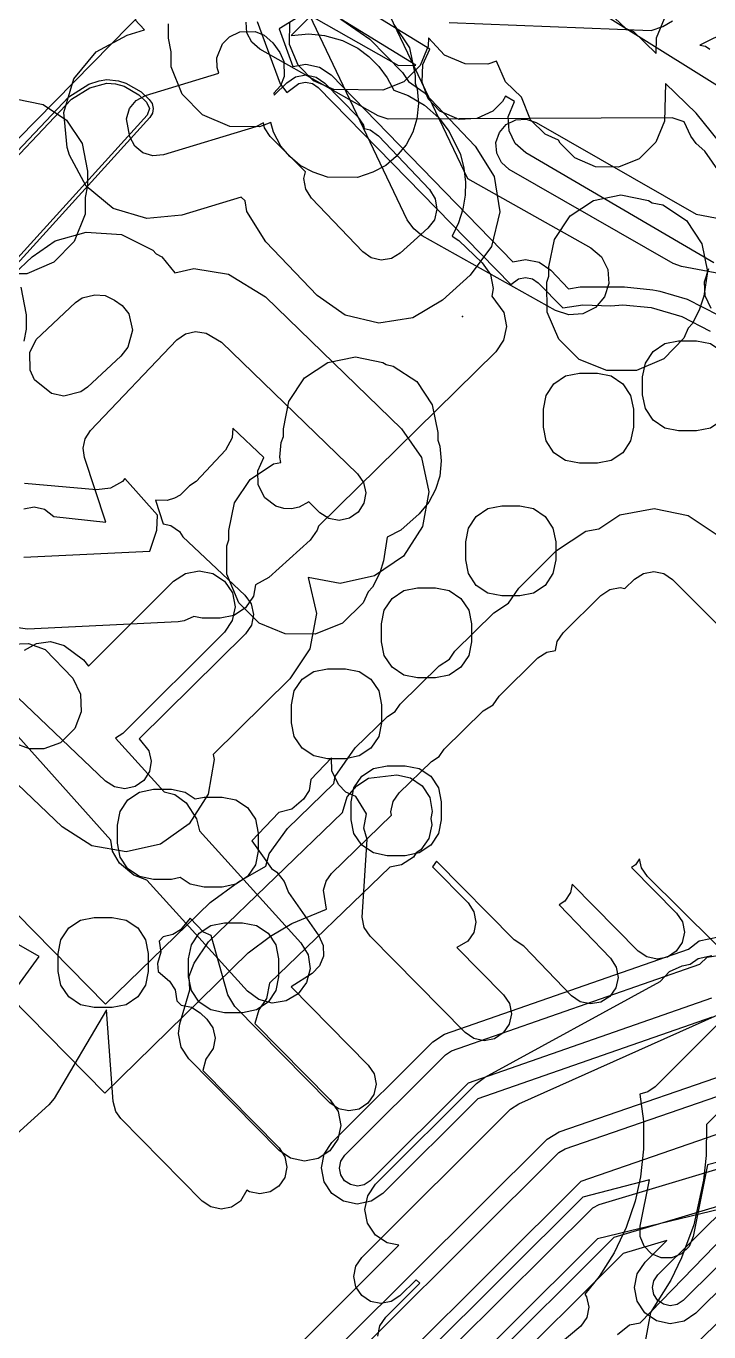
# Model space of a CAD drawing. Header units: metres. Extents: x -2677 to -840, y 169 to 1487.
# Drawn here: x -1653.4 to -1615.4, y 804.4 to 876.9 of the extents above; entities that cross this region are included whole.
import ezdxf

# ---------------------------------------------------------------- set-up
doc = ezdxf.new("R2010")
doc.units = ezdxf.units.M
doc.layers.add('AI_GREENING_EXCLUSIONS', color=1, linetype='Continuous')
doc.layers.add('AI_GREENING_REJECTED', color=6, linetype='Continuous')

msp = doc.modelspace()

# ---------------------------------------------------------------- linework, layer by layer
at = {"layer": 'AI_GREENING_EXCLUSIONS'}
for points in [[(-1635.543, 886.465), (-1608.755, 869.722)], [(-1653.799, 870.631), (-1639.38, 885.326)], [(-1632.468, 880.944), (-1639.307, 876.745), (-1638.534, 874.647), (-1637.817, 874.781), (-1637.053, 874.62), (-1636.41, 874.179), (-1626.316, 863.797), (-1625.615, 863.934), (-1624.849, 863.778), (-1624.201, 863.341), (-1623.229, 862.307), (-1622.579, 862.402), (-1620.124, 862.403), (-1618.541, 862.253), (-1618.349, 862.2), (-1618.152, 862.177), (-1616.644, 861.723), (-1614.89, 860.833)], [(-1634.931, 881.208), (-1628.844, 868.421), (-1621.992, 864.579), (-1621.399, 864.071), (-1621.045, 863.376), (-1620.985, 862.598), (-1621.226, 861.856), (-1621.733, 861.263), (-1622.429, 860.909), (-1623.207, 860.848), (-1623.949, 861.09), (-1631.355, 865.243), (-1631.818, 865.639), (-1632.183, 866.128), (-1638.543, 879.489)], [(-1615.149, 863.738), (-1625.605, 869.861), (-1626.188, 870.379), (-1626.529, 871.081), (-1626.575, 871.86), (-1626.229, 872.7), (-1626.724, 873.006), (-1626.891, 872.702), (-1627.431, 872.162), (-1628.313, 871.753), (-1629.299, 871.714), (-1630.375, 872.162), (-1631.022, 872.861), (-1631.363, 873.778), (-1631.324, 874.764), (-1630.939, 875.61), (-1636.184, 878.85), (-1638.627, 876.371), (-1637.648, 876.462), (-1636.773, 876.378), (-1635.775, 876.091), (-1634.939, 875.665), (-1634.312, 875.202), (-1633.761, 874.651), (-1633.299, 874.024), (-1632.939, 873.34), (-1632.13, 873.035), (-1631.226, 872.496), (-1630.439, 871.796), (-1629.849, 871.04), (-1629.236, 869.771), (-1629.039, 869.006), (-1628.953, 868.22), (-1628.97, 867.509), (-1629.096, 866.729), (-1629.331, 865.975), (-1629.689, 865.231), (-1629.328, 864.987), (-1628.026, 863.747), (-1627.568, 863.092), (-1627.404, 862.31), (-1627.486, 861.898), (-1626.817, 860.978), (-1626.671, 860.211), (-1626.83, 859.447), (-1627.269, 858.802), (-1637.118, 849.121), (-1637.183, 848.903), (-1637.578, 848.342), (-1639.87, 846.258), (-1640.609, 845.86), (-1640.733, 845.233), (-1641.167, 844.585), (-1641.816, 844.151), (-1642.581, 843.999), (-1643.581, 843.999), (-1644.044, 844.091), (-1644.579, 843.853), (-1644.911, 843.804), (-1653.28, 843.392), (-1654.052, 843.507)], [(-1638.907, 878.234), (-1632.665, 874.709), (-1631.717, 874.716), (-1637.838, 878.497)], [(-1611.03, 878.267), (-1615.934, 875.827), (-1615.622, 875.783), (-1615.383, 875.616)], [(-1635.865, 877.276), (-1634.255, 876.176), (-1632.44, 874.322), (-1632.111, 873.818), (-1631.247, 873.203), (-1628.413, 870.223), (-1627.357, 868.541), (-1627.04, 866.58), (-1627.511, 864.651), (-1628.697, 863.057), (-1630.236, 861.675), (-1631.876, 860.694), (-1633.765, 860.4), (-1635.625, 860.835), (-1637.187, 861.937), (-1640.032, 864.907), (-1641.095, 866.59), (-1641.192, 867.179), (-1641.401, 867.393), (-1644.711, 866.389), (-1646.652, 866.198), (-1648.519, 866.764), (-1650.027, 868.002), (-1650.947, 869.723), (-1651.077, 870.153), (-1651.269, 872.095), (-1650.702, 873.962), (-1649.464, 875.47), (-1647.744, 876.389), (-1646.775, 876.683), (-1647.324, 877.252)], [(-1632.921, 876.986), (-1632.053, 875.689), (-1631.749, 874.158), (-1631.749, 873.732), (-1631.628, 873.403), (-1631.555, 872.591), (-1631.644, 871.742), (-1631.876, 871), (-1632.248, 870.297), (-1632.792, 869.643), (-1633.371, 869.153), (-1634.089, 868.775), (-1634.957, 868.49), (-1636.618, 868.506), (-1637.413, 868.775), (-1638.127, 869.153), (-1638.71, 869.643), (-1639.207, 870.233), (-1639.618, 871), (-1639.77, 871.541), (-1640.385, 871.3), (-1642.046, 871.316), (-1642.046, 871.316), (-1643.555, 871.963), (-1644.678, 873.107), (-1645.298, 874.629), (-1645.298, 875.472), (-1645.447, 876.222), (-1645.447, 877.024)], [(-1614.245, 867.938), (-1615.657, 869.938), (-1616.141, 870.365), (-1616.429, 870.773), (-1616.812, 871.575), (-1617.468, 871.807), (-1633.236, 871.718), (-1633.792, 871.901), (-1640.382, 875.622), (-1640.825, 876.003), (-1641.089, 876.526), (-1641.133, 877.11)], [(-1640.522, 877.149), (-1639.243, 873.679), (-1638.881, 873.199), (-1638.212, 873.71), (-1637.829, 873.781), (-1637.447, 873.701), (-1637.125, 873.48), (-1626.432, 862.539), (-1626.003, 862.859), (-1625.619, 862.934), (-1625.236, 862.856), (-1624.912, 862.637), (-1623.541, 861.251), (-1622.434, 861.412), (-1620.875, 861.358), (-1620.218, 861.407), (-1618.635, 861.258), (-1616.932, 860.766), (-1615.36, 859.95)], [(-1614.425, 869.947), (-1616.132, 872.059), (-1617.847, 873.709), (-1617.902, 871.617), (-1618.372, 870.452), (-1619.294, 869.53), (-1620.459, 869.06), (-1621.728, 869.077), (-1622.879, 869.575), (-1623.689, 870.385), (-1623.778, 870.557), (-1624.521, 870.885), (-1625.331, 871.695), (-1625.846, 872.94), (-1626.731, 873.798), (-1627.23, 874.951), (-1627.7, 874.772), (-1628.969, 874.789), (-1630.12, 875.287), (-1631.008, 876.244), (-1631.022, 875.786), (-1631.476, 874.703), (-1632.382, 873.797), (-1632.382, 873.797), (-1633.535, 873.329), (-1636.261, 873.365), (-1637.401, 873.857), (-1638.25, 874.725), (-1638.718, 875.878), (-1638.704, 877.136)], [(-1629.863, 877.096), (-1618.643, 876.655), (-1617.984, 876.866), (-1617.458, 877.18)], [(-1620.972, 877.64), (-1620.047, 876.765), (-1619.629, 876.613), (-1618.361, 875.379), (-1618.341, 876.235), (-1617.888, 877.318)], [(-1653.939, 872.845), (-1652.408, 872.541), (-1651.111, 871.673), (-1650.243, 870.376), (-1649.939, 868.845), (-1649.939, 868.039), (-1650.07, 867.38), (-1650.07, 866.455), (-1650.69, 864.933), (-1651.813, 863.789), (-1653.322, 863.142), (-1654.146, 863.126)], [(-1610.833, 862.387), (-1616.946, 863.543), (-1617.413, 863.715), (-1626.515, 868.933), (-1626.956, 869.317), (-1627.217, 869.841), (-1627.257, 870.425), (-1627.07, 870.98), (-1626.686, 871.421), (-1626.162, 871.682), (-1625.578, 871.722), (-1625.023, 871.535), (-1616.141, 866.444), (-1612.737, 865.8)], [(-1655.08, 862.144), (-1653.024, 864.086), (-1651.742, 864.965), (-1650.011, 865.44), (-1648.064, 865.316), (-1646.313, 864.457), (-1646.124, 864.243), (-1645.816, 864.079), (-1645.088, 863.196), (-1644.033, 863.435), (-1642.11, 863.106), (-1640.064, 861.856), (-1632.509, 854.528), (-1631.401, 852.922), (-1630.991, 851.015), (-1631.343, 849.096), (-1632.402, 847.457), (-1634.008, 846.349), (-1635.915, 845.939), (-1637.681, 846.263), (-1637.222, 844.266), (-1637.595, 842.299), (-1638.709, 840.636), (-1642.972, 836.426), (-1642.91, 836.15), (-1643.245, 834.228), (-1644.29, 832.581), (-1645.885, 831.458), (-1647.789, 831.032), (-1649.711, 831.366), (-1651.359, 832.411), (-1655.508, 836.367)], [(-1615.297, 861.21), (-1615.637, 861.913), (-1615.682, 862.692), (-1615.425, 863.429)], [(-1653.655, 862.393), (-1653.351, 860.862), (-1653.351, 860.056), (-1653.482, 859.397)], [(-1653.488, 850.079), (-1652.913, 850.186), (-1652.34, 850.065), (-1651.807, 849.656), (-1648.926, 849.331), (-1650.109, 852.922), (-1650.184, 853.453), (-1650.066, 853.976), (-1649.773, 854.424), (-1644.989, 859.469), (-1644.511, 859.807), (-1643.94, 859.937), (-1643.363, 859.838), (-1642.501, 859.344), (-1634.946, 852.016), (-1634.614, 851.534), (-1634.491, 850.962), (-1634.597, 850.386), (-1634.914, 849.894), (-1635.396, 849.562), (-1635.968, 849.439), (-1636.544, 849.545), (-1637.035, 849.862), (-1637.656, 850.469), (-1638.189, 850.165), (-1638.607, 850.076), (-1639.034, 850.09), (-1639.491, 850.227), (-1640.103, 850.688), (-1640.471, 851.405), (-1640.485, 852.192), (-1640.142, 852.925), (-1641.868, 854.554), (-1641.917, 854.016), (-1642.282, 853.331), (-1643.917, 851.603), (-1644.287, 851.359), (-1644.804, 850.84), (-1645.111, 850.67), (-1645.512, 850.551), (-1646.175, 850.57), (-1645.74, 849.251), (-1645.319, 849.153), (-1644.843, 848.812), (-1644.658, 848.516), (-1641.199, 845.291), (-1640.851, 844.802), (-1640.722, 844.216), (-1640.834, 843.626), (-1641.168, 843.127), (-1647.068, 837.301), (-1646.537, 836.637), (-1646.409, 836.066), (-1646.51, 835.49), (-1646.823, 834.995), (-1647.302, 834.659), (-1647.873, 834.531), (-1648.449, 834.631), (-1648.944, 834.945), (-1657.059, 842.68)], [(-1653.476, 847.387), (-1646.491, 847.731), (-1646.094, 848.89), (-1646.049, 849.729), (-1647.871, 851.757), (-1647.993, 851.604), (-1648.677, 851.227), (-1649.452, 851.141), (-1653.439, 851.481)], [(-1653.872, 827.574), (-1648.941, 822.572), (-1643.135, 828.206), (-1641.556, 829.361), (-1640.044, 830.228), (-1639.846, 830.923), (-1638.832, 832.326), (-1636.266, 834.819), (-1636.184, 835.205), (-1635.077, 836.811), (-1633.283, 838.553), (-1632.853, 838.831), (-1632.579, 839.232), (-1630.41, 841.356), (-1629.84, 841.729), (-1629.534, 842.177), (-1627.376, 844.295), (-1626.555, 844.833), (-1625.986, 845.677), (-1623.888, 847.757), (-1622.261, 848.834), (-1621.551, 848.972), (-1620.37, 849.739), (-1618.47, 850.099), (-1616.575, 849.71), (-1614.969, 848.631)], [(-1656.365, 825.117), (-1648.984, 817.63), (-1641.02, 825.417), (-1639.778, 826.346), (-1638.592, 827.046), (-1636.672, 827.849), (-1636.84, 828.895), (-1636.697, 829.395), (-1636.393, 829.816), (-1633.057, 833.056), (-1633.092, 833.246), (-1632.97, 833.819), (-1632.638, 834.301), (-1630.845, 836.043), (-1630.409, 836.325), (-1630.13, 836.732), (-1627.961, 838.856), (-1627.414, 839.186), (-1627.083, 839.68), (-1624.925, 841.798), (-1624.435, 842.118), (-1623.95, 842.21), (-1623.849, 842.706), (-1623.522, 843.191), (-1621.424, 845.271), (-1620.936, 845.594), (-1620.362, 845.706), (-1620.092, 845.651), (-1619.553, 846.175), (-1619.067, 846.491), (-1618.496, 846.599), (-1617.928, 846.482), (-1617.446, 846.159), (-1611.093, 839.794)], [(-1653.453, 842.222), (-1652.774, 842.606), (-1651.999, 842.701), (-1651.247, 842.492), (-1650.174, 841.69), (-1649.887, 841.349), (-1645.16, 846.06), (-1644.51, 846.492), (-1643.745, 846.643), (-1642.98, 846.489), (-1642.332, 846.055), (-1641.899, 845.405), (-1641.748, 844.639), (-1641.902, 843.874), (-1642.337, 843.226), (-1647.978, 837.605), (-1648.381, 837.337), (-1645.688, 834.36), (-1645.086, 834.208), (-1644.459, 833.743), (-1643.883, 832.857), (-1643.72, 832.184), (-1638.097, 825.969), (-1637.696, 825.299), (-1637.583, 824.527), (-1637.773, 823.77), (-1638.238, 823.144), (-1638.908, 822.743), (-1639.68, 822.629), (-1640.437, 822.82), (-1641.063, 823.285), (-1646.649, 829.46), (-1647.377, 829.724), (-1648.165, 830.39), (-1648.566, 831.06), (-1648.657, 831.679), (-1654.445, 838.151)], [(-1613.248, 824.122), (-1618.845, 829.657), (-1619.175, 830.14), (-1619.281, 830.642), (-1619.506, 830.312), (-1619.73, 830.164), (-1617.226, 827.624), (-1616.904, 827.136), (-1616.794, 826.561), (-1616.913, 825.988), (-1617.241, 825.503), (-1617.73, 825.182), (-1618.305, 825.071), (-1618.878, 825.19), (-1619.363, 825.518), (-1623.018, 829.226), (-1623.112, 828.769), (-1623.441, 828.285), (-1623.749, 828.082), (-1620.892, 825.116), (-1620.576, 824.623), (-1620.473, 824.047), (-1620.598, 823.475), (-1620.932, 822.995), (-1621.425, 822.679), (-1622.001, 822.575), (-1622.573, 822.7), (-1623.053, 823.034), (-1625.708, 825.792), (-1626.252, 826.132), (-1630.561, 830.504), (-1630.775, 830.185), (-1628.803, 828.185), (-1628.481, 827.696), (-1628.371, 827.121), (-1628.489, 826.548), (-1628.818, 826.064), (-1629.426, 825.719), (-1626.833, 823.088), (-1626.511, 822.599), (-1626.401, 822.025), (-1626.519, 821.451), (-1626.848, 820.967), (-1627.337, 820.645), (-1627.912, 820.535), (-1628.485, 820.654), (-1628.969, 820.982), (-1634.253, 826.342), (-1634.575, 826.831), (-1634.685, 827.406), (-1634.405, 831.71), (-1634.603, 832.345), (-1634.449, 833.132), (-1635.039, 834.091), (-1635.605, 834.337), (-1636.003, 834.766), (-1636.369, 835.529), (-1636.385, 836.254), (-1637.543, 835.05), (-1637.639, 834.44), (-1637.955, 833.947), (-1638.602, 833.402), (-1639.319, 833.204), (-1640.819, 831.644), (-1639.732, 830.098), (-1639.437, 829.89), (-1639.028, 829.379), (-1638.788, 828.759), (-1637.096, 826.355), (-1636.859, 825.82), (-1636.845, 825.235), (-1637.056, 824.689), (-1637.459, 824.265), (-1638.632, 823.526), (-1634.351, 819.184), (-1634.029, 818.695), (-1633.919, 818.12), (-1634.038, 817.547), (-1634.366, 817.062), (-1634.855, 816.741), (-1635.43, 816.631), (-1636.003, 816.749), (-1636.487, 817.078), (-1641.771, 822.437), (-1642.147, 823.085), (-1643.072, 826.381), (-1643.493, 826.556), (-1644.239, 827.35), (-1644.772, 826.699), (-1645.201, 826.436), (-1645.745, 826.302), (-1645.961, 826.066), (-1645.864, 825.455), (-1646.058, 824.819), (-1646.027, 824.386), (-1645.392, 823.851), (-1645.08, 823.356), (-1644.987, 822.753), (-1644.748, 822.501), (-1644.176, 822.397), (-1643.685, 822.08), (-1643.318, 821.725), (-1642.987, 821.246), (-1642.863, 820.674), (-1642.968, 820.098), (-1643.374, 819.514), (-1643.538, 818.879), (-1639.3, 814.58), (-1638.978, 814.092), (-1638.868, 813.517), (-1638.986, 812.943), (-1639.315, 812.459), (-1639.804, 812.137), (-1640.379, 812.027), (-1640.952, 812.146), (-1641.091, 812.24), (-1641.449, 811.615), (-1641.938, 811.293), (-1642.513, 811.183), (-1643.086, 811.301), (-1643.57, 811.63), (-1648.091, 816.215), (-1648.364, 816.597), (-1648.519, 817.161), (-1648.883, 822.255), (-1651.802, 817.328), (-1652.086, 816.981), (-1657.698, 811.902)], [(-1656.707, 819.644), (-1652.628, 825.205), (-1654.793, 826.456)], [(-1615.255, 821.84), (-1628.26, 817.309), (-1633.543, 812.045), (-1634.193, 811.613), (-1634.958, 811.462), (-1635.723, 811.616), (-1636.371, 812.051), (-1636.804, 812.7), (-1636.955, 813.466), (-1636.801, 814.231), (-1636.366, 814.879), (-1630.76, 820.465), (-1630.111, 820.897), (-1616.571, 825.617), (-1615.974, 826.074), (-1614.894, 826.296)], [(-1594.021, 825.484), (-1631.57, 788.475)], [(-1638.919, 802.926), (-1632.648, 809.175), (-1633.305, 809.307), (-1633.953, 809.742), (-1634.385, 810.391), (-1634.536, 811.157), (-1634.383, 811.922), (-1633.948, 812.57), (-1628.346, 818.152), (-1627.894, 818.49), (-1618.134, 823.823), (-1617.62, 824.372), (-1616.909, 824.694), (-1616.479, 824.794), (-1616.026, 825.11), (-1615.263, 825.276)], [(-1615.277, 822.891), (-1628.804, 818.179), (-1634.249, 812.754), (-1634.574, 812.538), (-1634.957, 812.462), (-1635.339, 812.539), (-1635.663, 812.756), (-1635.879, 813.081), (-1635.955, 813.464), (-1635.878, 813.847), (-1635.661, 814.171), (-1630.055, 819.756), (-1629.73, 819.973), (-1615.935, 824.78), (-1615.533, 825.177), (-1614.579, 825.315)], [(-1611.121, 825.249), (-1618.414, 817.982), (-1618.83, 817.69), (-1619.257, 817.57), (-1619.071, 816.063), (-1619.061, 814.512), (-1619.23, 812.97), (-1619.53, 811.626), (-1620.031, 810.158), (-1620.698, 808.758), (-1621.524, 807.444), (-1622.32, 806.451), (-1622.222, 806.306), (-1622.105, 805.733), (-1622.216, 805.158), (-1622.539, 804.67), (-1623.907, 803.528)], [(-1633.821, 804.115), (-1633.706, 804.689), (-1633.38, 805.175), (-1631.486, 807.062), (-1631.698, 807.259), (-1632.589, 806.371), (-1633.076, 806.047), (-1633.651, 805.934), (-1634.224, 806.049), (-1634.71, 806.375), (-1635.035, 806.862), (-1635.148, 807.436), (-1635.033, 808.01), (-1634.707, 808.496), (-1626.444, 816.73), (-1625.996, 817.037), (-1612.651, 822.991)], [(-1610.747, 820.681), (-1615.568, 815.877), (-1615.579, 814.152), (-1615.721, 812.782), (-1616.272, 810.306), (-1616.948, 808.47), (-1617.549, 807.231), (-1618.666, 805.433), (-1618.976, 803.835)], [(-1639.336, 800.216), (-1624.419, 815.075), (-1623.745, 815.469), (-1612.352, 819.407)], [(-1638.63, 799.508), (-1623.756, 814.327), (-1623.419, 814.524), (-1610.756, 818.901)], [(-1629.478, 803.688), (-1621.874, 811.257), (-1621.53, 811.439), (-1607.321, 815.69), (-1609.103, 817.356), (-1622.549, 812.708), (-1637.219, 798.091)], [(-1620.514, 804.213), (-1619.84, 804.745), (-1619.242, 804.864), (-1609.157, 815.27), (-1615.512, 813.633), (-1616.308, 809.651), (-1616.533, 809.111), (-1616.947, 808.698), (-1617.488, 808.475), (-1618.074, 808.476), (-1618.614, 808.701), (-1619.027, 809.116), (-1619.25, 809.657), (-1619.249, 810.242), (-1618.735, 812.802), (-1622.43, 811.851), (-1631.262, 803.05)], [(-1615.301, 801.195), (-1609.683, 806.75), (-1605.081, 813.321), (-1611.417, 811.491), (-1616.863, 806.106), (-1617.189, 805.891), (-1617.572, 805.817), (-1617.954, 805.896), (-1618.277, 806.114), (-1618.492, 806.44), (-1618.566, 806.823), (-1618.488, 807.205), (-1618.269, 807.528), (-1614.211, 811.541), (-1620.715, 809.595), (-1628.066, 802.271)], [(-1606.39, 801.29), (-1601.525, 806.102), (-1602.776, 807.315), (-1603.309, 807.73), (-1603.602, 808.147), (-1606.816, 811.136), (-1607.182, 811.203), (-1607.838, 811.626), (-1608.669, 812.43), (-1608.844, 812.374), (-1609.594, 812.435), (-1621.626, 809.533), (-1631.676, 799.519)], [(-1616.004, 801.906), (-1610.45, 807.398), (-1607.525, 811.575), (-1610.895, 810.601), (-1616.16, 805.395), (-1616.811, 804.965), (-1617.578, 804.817), (-1618.342, 804.974), (-1618.989, 805.411), (-1619.418, 806.062), (-1619.566, 806.829), (-1619.41, 807.593), (-1618.973, 808.239), (-1617.764, 809.434), (-1620.188, 808.709), (-1627.36, 801.563)]]:
    msp.add_lwpolyline(points, dxfattribs=at)
for points in [[(-1646.728, 873.04), (-1642.645, 874.278), (-1642.75, 874.592), (-1642.763, 875.131), (-1642.451, 875.904), (-1642.058, 876.304), (-1641.489, 876.576), (-1640.636, 876.59), (-1640.132, 876.39), (-1639.649, 875.96), (-1639.256, 875.423), (-1639.039, 874.934), (-1639.029, 874.093), (-1639.234, 873.58), (-1639.599, 873.172), (-1639.586, 873.057), (-1638.877, 873.751), (-1638.387, 874.07), (-1637.812, 874.178), (-1637.239, 874.058), (-1636.756, 873.727), (-1634.941, 871.873), (-1634.621, 871.383), (-1634.587, 871.204), (-1634.251, 871.125), (-1633.783, 870.792), (-1630.949, 867.812), (-1630.633, 867.307), (-1630.537, 866.719), (-1630.679, 866.14), (-1631.034, 865.662), (-1632.574, 864.28), (-1633.066, 863.985), (-1633.633, 863.897), (-1634.191, 864.028), (-1634.659, 864.358), (-1637.504, 867.328), (-1637.823, 867.833), (-1637.92, 868.423), (-1637.829, 868.798), (-1639.794, 870.755), (-1640.114, 871.245), (-1640.166, 871.525), (-1640.597, 871.295), (-1645.727, 869.739), (-1646.309, 869.681), (-1646.869, 869.851), (-1647.322, 870.222), (-1647.597, 870.739), (-1647.785, 871.752), (-1647.615, 872.312), (-1647.244, 872.764), (-1646.728, 873.04)], [(-1648.229, 873.862), (-1647.824, 873.732), (-1646.961, 873.234), (-1646.527, 872.81), (-1646.362, 872.59), (-1646.294, 872.324), (-1646.334, 872.052), (-1646.475, 871.816), (-1659.272, 857.725), (-1659.494, 857.561), (-1659.763, 857.496), (-1660.036, 857.54), (-1660.271, 857.686), (-1660.925, 858.456), (-1661.404, 859.712), (-1661.438, 860.903), (-1661.185, 861.837), (-1660.534, 862.868), (-1650.986, 872.963), (-1649.876, 873.662), (-1649.296, 873.863), (-1648.866, 873.92), (-1648.229, 873.862)], [(-1647.918, 873.555), (-1647.088, 873.079), (-1646.66, 872.66), (-1646.494, 872.313), (-1646.623, 871.951), (-1659.42, 857.859), (-1659.771, 857.695), (-1659.966, 857.727), (-1660.315, 858.005), (-1660.76, 858.568), (-1661.205, 859.724), (-1661.245, 860.85), (-1660.992, 861.785), (-1660.368, 862.756), (-1650.836, 872.83), (-1649.807, 873.474), (-1648.879, 873.72), (-1648.383, 873.687), (-1647.918, 873.555)], [(-1618.782, 867.214), (-1618.583, 867.08), (-1617.98, 866.961), (-1616.683, 866.093), (-1615.815, 864.796), (-1615.511, 863.265), (-1615.718, 861.894), (-1615.944, 861.169), (-1616.337, 860.379), (-1616.586, 860.112), (-1616.815, 859.563), (-1617.938, 858.419), (-1619.447, 857.772), (-1621.108, 857.756), (-1622.63, 858.376), (-1623.774, 859.499), (-1624.421, 861.008), (-1624.437, 862.669), (-1624.313, 863.005), (-1624.313, 863.518), (-1624.009, 865.049), (-1623.141, 866.346), (-1621.844, 867.214), (-1620.313, 867.518), (-1618.782, 867.214)], [(-1647.657, 860.916), (-1647.451, 860.004), (-1647.713, 859.056), (-1648.087, 858.563), (-1649.944, 856.835), (-1650.308, 856.585), (-1651.257, 856.331), (-1651.941, 856.481), (-1652.895, 857.246), (-1653.132, 857.781), (-1653.14, 858.763), (-1652.789, 859.48), (-1650.62, 861.542), (-1650.236, 861.806), (-1649.547, 861.971), (-1648.963, 861.934), (-1648.438, 861.676), (-1648.029, 861.367), (-1647.657, 860.916)], [(-1615.346, 854.566), (-1616.111, 854.414), (-1617.111, 854.414), (-1617.876, 854.566), (-1618.525, 855), (-1618.959, 855.649), (-1619.111, 856.414), (-1619.111, 857.414), (-1618.959, 858.179), (-1618.525, 858.828), (-1617.876, 859.262), (-1617.111, 859.414), (-1616.111, 859.414), (-1615.346, 859.262), (-1614.697, 858.828), (-1614.263, 858.179), (-1614.111, 857.414), (-1614.111, 856.414), (-1614.263, 855.649), (-1614.697, 855), (-1615.346, 854.566)], [(-1639.259, 852.952), (-1639.185, 853.763), (-1639.064, 854.092), (-1639.064, 854.519), (-1638.759, 856.049), (-1637.892, 857.347), (-1636.594, 858.214), (-1635.064, 858.519), (-1633.533, 858.214), (-1633.348, 858.09), (-1632.958, 858.013), (-1631.66, 857.146), (-1630.793, 855.848), (-1630.489, 854.317), (-1630.489, 853.891), (-1630.368, 853.562), (-1630.295, 852.75), (-1630.384, 851.901), (-1630.616, 851.16), (-1630.988, 850.456), (-1631.531, 849.802), (-1632.537, 848.892), (-1633.308, 848.504), (-1633.505, 847.182), (-1633.717, 846.527), (-1634.11, 845.737), (-1634.359, 845.47), (-1634.631, 844.857), (-1635.775, 843.734), (-1637.297, 843.114), (-1638.958, 843.13), (-1640.403, 843.734), (-1641.547, 844.857), (-1642.21, 846.443), (-1642.21, 848.027), (-1642.086, 848.363), (-1642.086, 848.876), (-1641.782, 850.407), (-1640.914, 851.704), (-1639.617, 852.572), (-1639.2, 852.654), (-1639.259, 852.952)], [(-1620.212, 853.199), (-1620.861, 852.765), (-1621.626, 852.613), (-1622.626, 852.613), (-1623.391, 852.765), (-1624.04, 853.199), (-1624.474, 853.848), (-1624.626, 854.613), (-1624.626, 855.613), (-1624.474, 856.378), (-1624.04, 857.027), (-1623.391, 857.461), (-1622.626, 857.613), (-1621.626, 857.613), (-1620.861, 857.461), (-1620.212, 857.027), (-1619.778, 856.378), (-1619.626, 855.613), (-1619.626, 854.613), (-1619.778, 853.848), (-1620.212, 853.199)], [(-1624.524, 845.83), (-1625.173, 845.396), (-1625.938, 845.244), (-1626.938, 845.244), (-1627.703, 845.396), (-1628.352, 845.83), (-1628.786, 846.479), (-1628.938, 847.244), (-1628.938, 848.244), (-1628.786, 849.009), (-1628.352, 849.658), (-1627.703, 850.092), (-1626.938, 850.244), (-1625.938, 850.244), (-1625.173, 850.092), (-1624.524, 849.658), (-1624.09, 849.009), (-1623.938, 848.244), (-1623.938, 847.244), (-1624.09, 846.479), (-1624.524, 845.83)], [(-1629.851, 840.842), (-1630.616, 840.69), (-1631.616, 840.69), (-1632.381, 840.842), (-1633.03, 841.276), (-1633.464, 841.925), (-1633.616, 842.69), (-1633.616, 843.69), (-1633.464, 844.455), (-1633.03, 845.104), (-1632.381, 845.538), (-1631.616, 845.69), (-1630.616, 845.69), (-1629.851, 845.538), (-1629.202, 845.104), (-1628.768, 844.455), (-1628.616, 843.69), (-1628.616, 842.69), (-1628.768, 841.925), (-1629.202, 841.276), (-1629.851, 840.842)], [(-1650.751, 840.671), (-1650.342, 839.789), (-1650.303, 838.803), (-1650.644, 837.886), (-1651.45, 837.08), (-1652.367, 836.739), (-1653.159, 836.739), (-1654.076, 837.08), (-1654.882, 837.886), (-1654.945, 838.037), (-1655.631, 838.675), (-1656.04, 839.557), (-1656.079, 840.543), (-1655.738, 841.46), (-1655.091, 842.159), (-1654.209, 842.568), (-1653.223, 842.607), (-1652.306, 842.266), (-1650.751, 840.671)], [(-1634.2, 836.785), (-1634.849, 836.351), (-1635.614, 836.199), (-1636.614, 836.199), (-1637.379, 836.351), (-1638.028, 836.785), (-1638.462, 837.434), (-1638.614, 838.199), (-1638.614, 839.199), (-1638.462, 839.964), (-1638.028, 840.613), (-1637.379, 841.047), (-1636.614, 841.199), (-1635.614, 841.199), (-1634.849, 841.047), (-1634.2, 840.613), (-1633.766, 839.964), (-1633.614, 839.199), (-1633.614, 838.199), (-1633.766, 837.434), (-1634.2, 836.785)], [(-1630.883, 831.397), (-1631.532, 830.963), (-1632.297, 830.811), (-1633.297, 830.811), (-1634.062, 830.963), (-1634.711, 831.397), (-1635.145, 832.046), (-1635.297, 832.811), (-1635.297, 833.811), (-1635.145, 834.576), (-1634.711, 835.225), (-1634.062, 835.659), (-1633.297, 835.811), (-1632.297, 835.811), (-1631.532, 835.659), (-1630.883, 835.225), (-1630.449, 834.576), (-1630.297, 833.811), (-1630.297, 832.811), (-1630.449, 832.046), (-1630.883, 831.397)], [(-1643.227, 826.019), (-1635.784, 833.206), (-1635.526, 834.079), (-1634.987, 834.694), (-1634.33, 835.116), (-1632.762, 835.311), (-1631.999, 835.145), (-1631.358, 834.7), (-1630.936, 834.044), (-1630.797, 833.276), (-1630.883, 832.883), (-1630.819, 832.535), (-1630.983, 831.772), (-1631.426, 831.13), (-1631.683, 830.964), (-1631.846, 830.728), (-1632.5, 830.303), (-1633.159, 830.181), (-1639.837, 823.732), (-1639.998, 822.871), (-1640.423, 822.25), (-1640.642, 821.493), (-1636.459, 817.25), (-1636.03, 816.598), (-1635.883, 815.832), (-1636.041, 815.067), (-1636.479, 814.422), (-1637.131, 813.993), (-1637.897, 813.846), (-1638.662, 814.004), (-1639.307, 814.442), (-1644.313, 819.519), (-1644.742, 820.171), (-1644.888, 820.937), (-1644.81, 821.478), (-1644.265, 823.362), (-1644.293, 824.113), (-1644.021, 824.844), (-1643.227, 826.019)], [(-1642.47, 834.072), (-1641.705, 833.92), (-1641.056, 833.486), (-1640.622, 832.837), (-1640.47, 832.072), (-1640.47, 831.072), (-1640.622, 830.307), (-1641.056, 829.658), (-1641.705, 829.224), (-1642.47, 829.072), (-1643.47, 829.072), (-1644.235, 829.224), (-1644.793, 829.597), (-1645.285, 829.499), (-1646.285, 829.499), (-1647.05, 829.651), (-1647.699, 830.085), (-1648.133, 830.734), (-1648.285, 831.499), (-1648.285, 832.499), (-1648.133, 833.264), (-1647.699, 833.913), (-1647.05, 834.347), (-1646.285, 834.499), (-1645.285, 834.499), (-1644.52, 834.347), (-1643.962, 833.974), (-1643.47, 834.072), (-1642.47, 834.072)], [(-1647.156, 822.968), (-1647.805, 822.534), (-1648.57, 822.382), (-1649.57, 822.382), (-1650.335, 822.534), (-1650.984, 822.968), (-1651.418, 823.617), (-1651.57, 824.382), (-1651.57, 825.382), (-1651.418, 826.147), (-1650.984, 826.796), (-1650.335, 827.23), (-1649.57, 827.382), (-1648.57, 827.382), (-1647.805, 827.23), (-1647.156, 826.796), (-1646.722, 826.147), (-1646.57, 825.382), (-1646.57, 824.382), (-1646.722, 823.617), (-1647.156, 822.968)], [(-1639.914, 822.676), (-1640.563, 822.242), (-1641.328, 822.09), (-1642.328, 822.09), (-1643.093, 822.242), (-1643.742, 822.676), (-1644.176, 823.325), (-1644.328, 824.09), (-1644.328, 825.09), (-1644.176, 825.855), (-1643.742, 826.504), (-1643.093, 826.938), (-1642.328, 827.09), (-1641.328, 827.09), (-1640.563, 826.938), (-1639.914, 826.504), (-1639.48, 825.855), (-1639.328, 825.09), (-1639.328, 824.09), (-1639.48, 823.325), (-1639.914, 822.676)]]:
    msp.add_lwpolyline(points, close=True, dxfattribs=at)
at = {"layer": 'AI_GREENING_REJECTED'}
msp.add_point((-1629.11, 860.77), dxfattribs=at)

doc.saveas('drawing.dxf')
